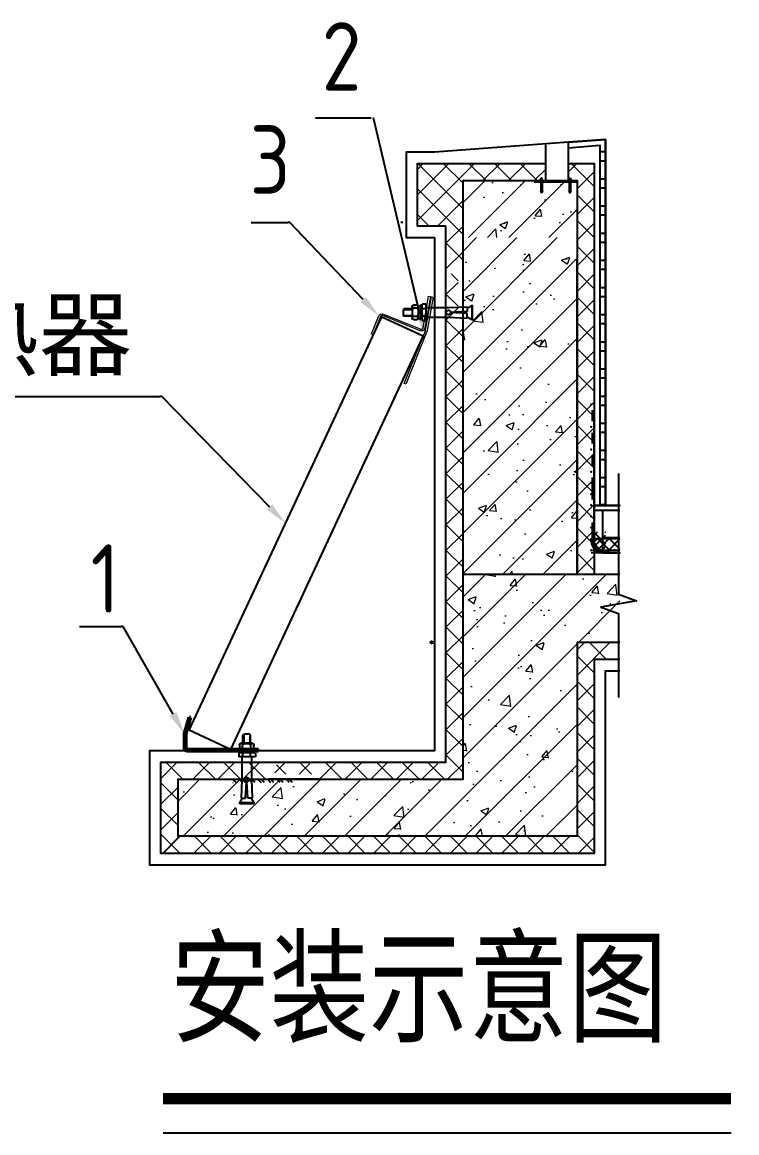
# Model space of a CAD drawing. Extents: x 27938 to 650306, y -92720 to 1524912.
# Drawn here: x 324428 to 330069, y 886667 to 895433 of the extents above; entities that cross this region are included whole.
import ezdxf

# ---------------------------------------------------------------- set-up
doc = ezdxf.new("R2010")
doc.units = 0
doc.header["$LTSCALE"] = 1000
doc.header["$MEASUREMENT"] = 0
doc.linetypes.add('ACAD_ISO02W100', pattern=[15, 12, -3])
for name, color, linetype, lineweight in [('2细实线', 3, 'Continuous', 13), ('PUB_HATCH', 8, 'Continuous', 9), ('文字层', 7, 'Continuous', 9), ('栏杆', 163, 'Continuous', 5)]:
    doc.layers.add(name, color=color, linetype=linetype, lineweight=lineweight)
for name, color, linetype in [('A-detl-FINISH', 1, 'Continuous'), ('A-detl-water-DASH', 210, 'Continuous'), ('A-detl-XH', 8, 'Continuous'), ('Defpoint', 7, 'Continuous'), ('DIM_SYMB', 3, 'Continuous'), ('HANDRAIL', 2, 'Continuous'), ('LWK-建筑-剖面-构件', 4, 'Continuous'), ('PJ', 4, 'Continuous'), ('SURFACE', 6, 'Continuous'), ('WALL_FNSH', 6, 'Continuous'), ('实线层', 7, 'Continuous'), ('底图', 7, 'Continuous'), ('粗实线', 7, 'Continuous'), ('面层', 11, 'Continuous')]:
    doc.layers.add(name, color=color, linetype=linetype)
doc.styles.add('_TWT_DIM', font='', dxfattribs={"width": 0.8, "height": 3.5})
doc.styles.get("Standard").update_dxf_attribs({"font": 'gbenor.shx', "bigfont": 'gbcbig.shx'})
doc.styles.get('_TWT_DIM').set_extended_font_data('FangSong_GB2312')
pattern_1 = [(45, (-3283105.68, -699375.97), (-159.099026, 159.099026), []), (50, (-3283105.7, -699375.97), (645.534164, -56.47692), [67.5, -742.5]), (355, (-3283105.7, -699376), (-124.8762, 676.97292), [54, -594]), (100.4514, (-3283051.9, -699380.7), (520.65844, 620.49559), [57.36617, -631.0279]), (46.1842, (-3283105.7, -699196), (960.51694, -148.96711), [101.25, -1113.75]), (96.6356, (-3283025.6, -699208.4), (841.19643, 876.70608), [86.04926, -946.5417]), (351.1842, (-3283105.7, -699196), (841.19575, 876.70674), [81, -891]), (21, (-3283015.7, -699240.97), (537.21635, -362.357), [67.5, -742.5]), (326, (-3283015.7, -699241), (218.9838, 652.63504), [54, -594]), (71.4514, (-3282970.9, -699271.16), (756.20037, 290.27745), [57.36617, -631.0279]), (37.5, (-3283105.68, -699375.97), (10.94387, 299.604468), [0, -586.8, 0, -603, 0, -596.25]), (7.5, (-3283105.68, -699375.97), (236.762584, 354.97054), [0, -343.8, 0, -573.3, 0, -227.25]), (327.5, (-3283306.38, -699375.97), (480.440193, -20.299385), [0, -225, 0, -702, 0, -931.5]), (317.5, (-3283396.4, -699375.97), (524.867552, 90.094484), [0, -292.5, 0, -466.2, 0, -661.5])]
pattern_2 = [(45, (-6657495.44, 537060.5), (-101.0278814, 101.0278814), []), (135, (-6657495.44, 537060.5), (-101.0278814, -101.0278814), [])]

# ---------------------------------------------------------------- blocks, each defined once
blk = doc.blocks.new('A$C58C7770C')
at = {"layer": '实线层', "color": 7, "const_width": 10}
blk.add_lwpolyline([(2057.34, 656.35), (2555.62, 656.35)], dxfattribs=at)
at = {"layer": '文字层', "color": 7, "linetype": 'ByBlock', "lineweight": -2}
blk.add_lwpolyline([(2057.34, 626.35), (2555.62, 626.35)], dxfattribs=at)
at = {"layer": '文字层', "color": 7, "lineweight": -2, "insert": (2063.56, 794.19), "char_height": 80, "width": 1028.2122, "attachment_point": 1, "style": '_TWT_DIM'}
blk.add_mtext('{\\fSimSun|b0|i0|c134|p2;安装示意图}', dxfattribs=at)
blk = doc.blocks.new('0HLS')
at = {"layer": 'PJ'}
for p, q in [((-4.1, -16.7), (4.1, -16.7)), ((-4.1, -17.9), (-4.1, -16.7)), ((-4.1, -17.9), (4.1, -17.9)), ((-2, -9.6), (-2.5, -10.1)), ((-2.5, -10.1), (-2.5, -13.5)), ((-2.5, -17.9), (-2.5, -55.4)), ((2, -9.6), (-2, -9.6)), ((2.5, -10.1), (2, -9.6)), ((2.1, -16.3), (2.1, -13.9)), ((2.5, -13.5), (2.5, -10.1)), ((2.5, -17.9), (2.5, -55.4)), ((4.1, -17.9), (4.1, -16.7)), ((-2.5, -55.4), (-3.3, -58.7)), ((-3.3, -58.7), (3.3, -58.7)), ((-3.3, -58.7), (-2.5, -59.6)), ((-0.4, -55.4), (-2.5, -55.4)), ((2.5, -59.6), (-2.5, -59.6)), ((-0.4, -41.2), (-0.4, -58.7)), ((-0.4, -41.2), (0.4, -41.2)), ((0.4, -41.2), (0.4, -58.7)), ((2.5, -55.4), (0.4, -55.4)), ((2.5, -55.4), (3.3, -58.7)), ((3.3, -58.7), (2.5, -59.6))]:
    blk.add_line(p, q, dxfattribs=at)
for points in [[(-4.2, -13.9, -0.080628), (-3.7, -13.6, -0.080628), (-3.1, -13.5, -0.081718), (-2.6, -13.6, -0.081718), (-2.1, -13.9)], [(-4.2, -16.3, 0.080628), (-3.7, -16.6, 0.080628), (-3.1, -16.7, 0.081718), (-2.6, -16.6, 0.081718), (-2.1, -16.3)], [(2.1, -13.9, 0.041091), (1.1, -13.6, 0.041091), (0, -13.5, 0.041091), (-1.1, -13.6, 0.041091), (-2.1, -13.9)], [(2.1, -16.3, -0.041091), (1.1, -16.6, -0.041091), (0, -16.7, -0.041091), (-1.1, -16.6, -0.041091), (-2.1, -16.3)], [(4.2, -13.9, 0.080628), (3.7, -13.6, 0.080628), (3.1, -13.5, 0.081718), (2.6, -13.6, 0.081718), (2.1, -13.9)]]:
    blk.add_lwpolyline(points, format="xyb", dxfattribs=at)
for points in [[(-4.2, -16.3), (-4.2, -13.9)], [(-3.1, -13.5), (3.1, -13.5)], [(4.2, -16.3), (4.2, -14.6), (4.2, -13.9)]]:
    blk.add_lwpolyline(points, dxfattribs=at)
for start, end in [(232.8745, 251.5613), (251.5613, 270.2481), (270.2481, 288.6868), (288.6868, 307.1255)]:
    blk.add_arc((3.1, -14.9), 1.73, start, end, dxfattribs=at)
blk = doc.blocks.new('0埋件')
at = {"layer": '栏杆'}
blk.add_lwpolyline([(-75, 0), (75, 0), (75, 5), (-75, 5)], close=True, dxfattribs=at)
blk.add_blockref('0HLS', (-50, 22.9), dxfattribs=at)
at = {"layer": '栏杆', "xscale": -1}
blk.add_blockref('0HLS', (50, 22.9), dxfattribs=at)
blk = doc.blocks.new('$LinePat$防水层1')
at = {"color": 0}
blk.add_solid([(150, 0), (450, 0), (150, -100), (450, -100)], dxfattribs=at)
at = {"layer": 'Defpoint'}
for p in [(0, 0), (600, 0)]:
    blk.add_point(p, dxfattribs=at)
blk = doc.blocks.new('3')
at = {"color": 7, "linetype": 'Continuous', "lineweight": 50}
for p, q in [((-1020.4, 442.4), (-1012.7, 471.1)), ((-1018, 441.7), (-1010.3, 470.5)), ((-1012.7, 471.1), (-1010.3, 470.5)), ((-1020.6, 441.4), (-1020.6, 415.3)), ((-1018.1, 441.4), (-1018.1, 415.3)), ((-890.6, 414.3), (-1017.1, 414.3)), ((-890.6, 411.8), (-1017.1, 411.8)), ((-890.6, 414.3), (-890.6, 411.8))]:
    blk.add_line(p, q, dxfattribs=at)
for centre, radius, start, end in [((-1017.1, 441.4), 3.5, 165, 180), ((-1017.1, 441.4), 1, 165, 180), ((-1017.1, 415.3), 3.5, 180, 270), ((-1017.1, 415.3), 1, 180, 270)]:
    blk.add_arc(centre, radius, start, end, dxfattribs=at)
blk = doc.blocks.new('1233')
for p, q in [((-156521.6, -71882.3), (-156526.6, -71882.3)), ((-156526.6, -71882.3), (-156526.6, -71904.3)), ((-156521.6, -71904.3), (-156526.6, -71904.3))]:
    blk.add_line(p, q)
at = {"lineweight": -3}
for p, q in [((-156521.6, -71882.3), (-156526.6, -71882.3)), ((-156526.6, -71888.8), (-156521.6, -71888.8)), ((-156519.6, -71885.8), (-156516.6, -71885.8)), ((-156516.6, -71886.8), (-156516.6, -71888.3)), ((-156516.6, -71888.8), (-156516.6, -71886.8)), ((-156516.6, -71886.8), (-156516.6, -71900.8)), ((-156516.6, -71888.3), (-156516.6, -71893.8)), ((-156515.1, -71884.3), (-156510.1, -71884.3)), ((-156515.1, -71888.3), (-156510.1, -71888.3)), ((-156510.1, -71884.3), (-156512.6, -71884.3)), ((-156508.6, -71886.8), (-156508.6, -71900.8)), ((-156496.6, -71889.8), (-156496.6, -71897.8)), ((-156526.6, -71898.8), (-156521.6, -71898.8)), ((-156519.6, -71894.3), (-156516.6, -71892.6)), ((-156519.6, -71895.3), (-156516.6, -71893.6)), ((-156516.6, -71901.8), (-156519.6, -71901.8)), ((-156516.6, -71900.8), (-156516.6, -71898.8)), ((-156516.6, -71900.8), (-156516.6, -71899.3)), ((-156515.1, -71899.3), (-156510.1, -71899.3)), ((-156510.1, -71903.3), (-156515.1, -71903.3)), ((-156510.1, -71903.3), (-156512.6, -71903.3)), ((-156508.6, -71898.8), (-156497.6, -71898.8))]:
    blk.add_line(p, q, dxfattribs=at)
at = {"linetype": 'ACAD_ISO02W100', "lineweight": -3}
blk.add_line((-156508.6, -71888.8), (-156497.6, -71888.8), dxfattribs=at)
at = {"lineweight": -3}
for centre, radius, start, end in [((-156514.6, -71886.3), 2.06, 194.0362, 255.9638), ((-156505.8, -71893.8), 10.8, 149.4898, 210.5102), ((-156510.6, -71886.3), 2.06, 284.0362, 75.9638), ((-156519.5, -71893.8), 10.8, 329.4898, 30.5102), ((-156514.6, -71901.3), 2.06, 104.0362, 165.9638), ((-156510.6, -71901.3), 2.06, 284.0362, 75.9638)]:
    blk.add_arc(centre, radius, start, end, dxfattribs=at)
at = {"layer": '粗实线', "lineweight": -3}
for p, q in [((-156588.6, -71902.8), (-156588.6, -71884.8)), ((-156587.8, -71884.4), (-156587.8, -71903.3)), ((-156581.6, -71888), (-156587.8, -71884.4)), ((-156581.6, -71886.5), (-156581.7, -71892.5)), ((-156581.6, -71886.5), (-156581.6, -71888)), ((-156519.6, -71883.8), (-156521.6, -71883.8)), ((-156519.6, -71883.8), (-156519.6, -71903.8)), ((-156516.6, -71886.8), (-156516.6, -71885.8)), ((-156496.6, -71889.8), (-156508.6, -71889.8)), ((-156497.6, -71888.8), (-156496.6, -71889.8)), ((-156581.6, -71899.7), (-156587.8, -71903.3)), ((-156581.6, -71901.2), (-156581.7, -71895.2)), ((-156581.6, -71901.2), (-156581.6, -71899.7)), ((-156521.6, -71903.8), (-156519.6, -71903.8)), ((-156516.6, -71900.8), (-156516.6, -71901.8)), ((-156496.6, -71897.8), (-156508.6, -71897.8)), ((-156497.6, -71898.8), (-156496.6, -71897.8))]:
    blk.add_line(p, q, dxfattribs=at)
at = {"layer": '粗实线', "linetype": 'ACAD_ISO02W100', "lineweight": -3}
for p, q in [((-156556.6, -71887.3), (-156581.6, -71886.5)), ((-156526.6, -71887.3), (-156556.6, -71887.3)), ((-156581.7, -71892.5), (-156559.6, -71893.7)), ((-156581.7, -71895.2), (-156559.6, -71894)), ((-156556.6, -71900.3), (-156581.6, -71901.2)), ((-156526.6, -71900.3), (-156556.6, -71900.3))]:
    blk.add_line(p, q, dxfattribs=at)
at = {"layer": '粗实线', "lineweight": 13}
for p, q in [((-156521.6, -71888.8), (-156526.6, -71888.8)), ((-156521.6, -71882.8), (-156521.6, -71904.8)), ((-156576.8, -71892.7), (-156576.8, -71894.9))]:
    blk.add_line(p, q, dxfattribs=at)
at = {"layer": '粗实线', "lineweight": -3}
for centre, radius, start, end in [((-156588.1, -71884.8), 0.5, 60, 180), ((-156556.6, -71893.8), 3, 183.1333, 176.8667), ((-156514.6, -71886.3), 2.06, 104.073, 165.927), ((-156510.6, -71886.3), 2.06, 345.9467, 75.9808), ((-156588.1, -71902.8), 0.5, 180, 300), ((-156514.6, -71901.3), 2.06, 194.073, 255.927), ((-156510.6, -71901.3), 2.06, 284.0192, 14.0533)]:
    blk.add_arc(centre, radius, start, end, dxfattribs=at)

msp = doc.modelspace()

# ---------------------------------------------------------------- hatches: boundary and pattern name
at = {"layer": 'A-detl-XH', "linetype": 'Continuous'}
h = msp.add_hatch(dxfattribs=at)
h.set_pattern_fill('ANSI32', color=256, scale=45, angle=315, style=0)
h.set_pattern_definition([(0, (-392689.77, 2488895.94), (5e-14, 214.3125), []), (0, (-392618.33, 2488824.5), (5e-14, 214.3125), [])])
h.paths.add_polyline_path([(328988.2, 891617.2), (329033.2, 891617.2), (329033.2, 894506.2), (328887, 894495.5), (328740.7, 894484.8), (328740.7, 894439.8), (328988.2, 894461.2)])
h = msp.add_hatch(dxfattribs=at)
h.set_pattern_fill('多孔材料', color=256, scale=22.5, style=0)
h.set_pattern_definition([(45, (-392622.27, 2488040.94), (-45.0000457, 45.0000457), []), (135, (-392622.27, 2488040.94), (-45.0000457, -45.0000457), [])])
h.paths.add_polyline_path([(328943.2, 891243.7), (329033.2, 891243.7), (329033.2, 891410.2), (328943.2, 891410.2)])
h = msp.add_hatch(dxfattribs=at)
h.set_pattern_fill('多孔材料', color=256, scale=22.5, style=0)
h.set_pattern_definition([(45, (-393459.57, 2488229.94), (-45.0000457, 45.0000457), []), (135, (-393459.57, 2488229.94), (-45.0000457, -45.0000457), [])])
h.paths.add_polyline_path([(329147.2, 891266.2), (329147.2, 891356.2), (328943.2, 891356.2), (328943.2, 891266.2)])
at = {"layer": 'LWK-建筑-剖面-构件'}
h = msp.add_hatch(dxfattribs=at)
h.set_pattern_fill('金属', color=8, scale=20.95632, angle=90, style=0)
h.set_pattern_definition([(135, (-9857673.09, 327147.604), (-37.04588995, -37.04588995), []), (135, (-9857673.09, 327172.3), (-37.04588995, -37.04588995), [])])
h.paths.add_polyline_path([(326582.9, 889457.2), (326582.9, 889431.1), (326092, 889431.1), (326092, 889457.2)])
at = {"layer": 'PUB_HATCH', "linetype": 'ByBlock'}
h = msp.add_hatch(dxfattribs=at)
h.set_pattern_fill('ANSI37', color=256, scale=90, style=0)
h.set_pattern_definition(pattern_2)
h.paths.add_polyline_path([(327548.2, 894317.2), (327548.2, 893822.2), (327773.2, 893822.2), (327773.2, 893490), (327908.2, 893490), (327908.2, 894182.2), (328560.7, 894182.2), (328560.7, 894317.2)])
h = msp.add_hatch(dxfattribs=at)
h.set_pattern_fill('ANSI37', color=256, scale=90, style=0)
h.set_pattern_definition(pattern_2)
h.paths.add_polyline_path([(328943.2, 891077.2), (328808.2, 891077.2), (328808.2, 894182.2), (328740.7, 894182.2), (328740.7, 894317.2), (328943.2, 894317.2)])
at = {"layer": 'PUB_HATCH'}
h = msp.add_hatch(dxfattribs=at)
h.set_pattern_fill('钢筋混凝土', color=256, scale=90, style=0)
h.set_pattern_definition([(45, (-322321.13, 792988.8), (-159.099026, 159.099026), []), (50, (-322321.13, 792988.8), (645.53416, -56.47692), [67.5, -742.5]), (355, (-322321.1, 792988.8), (-124.8762, 676.9729), [54, -594]), (100.4514, (-322267.33, 792984.1), (520.65844, 620.4956), [57.3662, -631.0279]), (46.1842, (-322321.1, 793168.8), (960.5169, -148.9671), [101.25, -1113.75]), (96.6356, (-322241.1, 793156.4), (841.1964, 876.7061), [86.0493, -946.5417]), (351.1842, (-322321.1, 793168.8), (841.1958, 876.7067), [81, -891]), (21, (-322231.13, 793123.8), (537.21635, -362.357), [67.5, -742.5]), (326, (-322231.1, 793123.8), (218.9838, 652.63504), [54, -594]), (71.4514, (-322186.36, 793093.6), (756.20037, 290.27745), [57.3662, -631.0279]), (37.5, (-322321.13, 792988.8), (10.94387, 299.60447), [0, -586.8, 0, -603, 0, -596.25]), (7.5, (-322321.13, 792988.8), (236.76258, 354.97054), [0, -343.8, 0, -573.3, 0, -227.25]), (327.5, (-322521.83, 792988.8), (480.44019, -20.299385), [0, -225, 0, -702, 0, -931.5]), (317.5, (-322611.83, 792988.8), (524.86755, 90.09448), [0, -292.5, 0, -466.2, 0, -661.5])])
h.paths.add_polyline_path([(328808.2, 893732.2), (328808.2, 894171), (328757.6, 894171), (328757.6, 894097.9), (328759.5, 894090.4), (328746.3, 894077.3), (328746.3, 894088.5), (328744.5, 894090.4), (328746.3, 894097.9), (328746.3, 894171), (328532.6, 894171), (328532.6, 894097.9), (328534.4, 894090.4), (328521.3, 894077.3), (328521.3, 894088.5), (328470.7, 894139.1), (328470.7, 894182.2), (328358.2, 894182.2), (328358.2, 893732.2)])
h.paths.add_polyline_path([(327908.2, 894182.2), (327908.2, 893732.2), (328358.2, 893732.2), (328358.2, 894182.2)])
at = {"layer": 'PUB_HATCH', "linetype": 'ByBlock'}
h = msp.add_hatch(dxfattribs=at)
h.set_pattern_fill('钢筋混凝土', color=256, scale=90, style=0)
h.set_pattern_definition(pattern_1)
h.paths.add_polyline_path([(328808.2, 891932.2), (327908.2, 891932.2), (327908.2, 893732.2), (328808.2, 893732.2)])
h = msp.add_hatch(dxfattribs=at)
h.set_pattern_fill('ANSI37', color=256, scale=90, style=0)
h.set_pattern_definition(pattern_2)
h.paths.add_polyline_path([(327868.9, 893446.9), (327868.9, 893040.5), (327908.2, 893040.5), (327908.2, 889457.2), (326780.5, 889457.2), (326780.5, 889497.7), (326419.2, 889497.7), (326441.9, 889592.2), (327773.2, 889592.2), (327773.2, 893446.9)])
h = msp.add_hatch(dxfattribs=at)
h.set_pattern_fill('钢筋混凝土', color=256, scale=90, style=0)
h.set_pattern_definition(pattern_1)
h.paths.add_polyline_path([(328808.2, 891932.2), (328358.2, 891932.2), (328358.2, 891077.2), (328808.2, 891077.2)])
h.paths.add_polyline_path([(328358.2, 891932.2), (327908.2, 891932.2), (327908.2, 891077.2), (328358.2, 891077.2)])
h = msp.add_hatch(dxfattribs=at)
h.set_pattern_fill('钢筋混凝土', color=256, scale=90, style=0)
h.set_pattern_definition([(45, (-6657495.44, 537060.5), (-159.099026, 159.099026), []), (50, (-6657495.44, 537060.5), (645.534164, -56.47692), [67.5, -742.5]), (355, (-6657495.44, 537060.5), (-124.8762, 676.97292), [54, -594]), (100.4514, (-6657441.64, 537055.8), (520.658444, 620.49559), [57.36617, -631.0279]), (46.1842, (-6657495.4, 537240.5), (960.51694, -148.96711), [101.25, -1113.75]), (96.6356, (-6657415.4, 537228.1), (841.19643, 876.70608), [86.04926, -946.5417]), (351.1842, (-6657495.4, 537240.5), (841.19575, 876.70674), [81, -891]), (21, (-6657405.44, 537195.5), (537.216347, -362.357), [67.5, -742.5]), (326, (-6657405.44, 537195.5), (218.9838, 652.63504), [54, -594]), (71.4514, (-6657360.67, 537165.3), (756.200366, 290.277447), [57.36617, -631.0279]), (37.5, (-6657495.44, 537060.5), (10.94387, 299.6044684), [0, -586.8, 0, -603, 0, -596.25]), (7.5, (-6657495.44, 537060.5), (236.762584, 354.97054), [0, -343.8, 0, -573.3, 0, -227.25]), (327.5, (-6657696.14, 537060.5), (480.4401926, -20.2993846), [0, -225, 0, -702, 0, -931.5]), (317.5, (-6657786.14, 537060.5), (524.867552, 90.094484), [0, -292.5, 0, -466.2, 0, -661.5])])
h.paths.add_polyline_path([(329147.2, 890537.2), (329147.2, 891077.2), (327908.2, 891077.2), (327908.2, 889457.2), (325658.2, 889457.2), (325658.2, 889007.2), (328808.2, 889007.2), (328808.2, 890537.2)])

# ---------------------------------------------------------------- linework, layer by layer
at = {"linetype": 'ByBlock', "lineweight": -2}
for p, q in [((326539.9, 893851.9), (326523.7, 893851.9)), ((327432.5, 893851.9), (327416.3, 893851.9))]:
    msp.add_line(p, q, dxfattribs=at)
for points in [[(326742.2, 894677.7), (327183.9, 894677.7)], [(327567.8, 893131.3), (327200.1, 894677.7)], [(326235.8, 893851.9), (326523.7, 893851.9)], [(327119.6, 893244.4), (326539.9, 893851.9)]]:
    msp.add_lwpolyline(points, dxfattribs=at)
at = {"color": 1}
for points in [[(327908.2, 891077.2), (327908.2, 894182.2), (328808.2, 894182.2), (328808.2, 891077.2), (328808.2, 893552.2)], [(329147.2, 890537.2), (328808.2, 890537.2), (328808.2, 889007.2), (325658.2, 889007.2), (325658.2, 889457.2), (327908.2, 889457.2), (327908.2, 891077.2), (329147.2, 891077.2)]]:
    msp.add_lwpolyline(points, dxfattribs=at)
at = {"linetype": 'Continuous', "lineweight": 0}
msp.add_lwpolyline([(327186.5, 892972.3), (327243.8, 893114.2, -0.414214), (327279, 893129.1), (327574.4, 893009.7, 0.476976), (327592.8, 893019.9), (327636.7, 893269.4), (327650, 893267), (327606.1, 893017.6, -0.476976), (327569.4, 892997.2), (327273.9, 893116.6, 0.414214), (327256.4, 893109.1), (327199, 892967.3)], format="xyb", close=True, dxfattribs=at)
msp.add_lwpolyline([(327611, 892996.1, 0.052408), (327612.5, 893001.1), (327658.9, 893264.4), (327672.2, 893262.1), (327625.7, 892998.5, -0.052408), (327623.6, 892991.3), (327456, 892576.2), (327443.4, 892581.3), (327611, 892996.1)], format="xyb", dxfattribs=at)
at = {"color": 5}
msp.add_circle((327659.3, 890537.5), 9.24, dxfattribs=at)
at = {"lineweight": 0}
for points in [[(327141.3, 893265.1), (327243.8, 893114.2), (327097.9, 893223.7)], [(327597, 893138.2), (327609.5, 892956.2), (327538.6, 893124.4)]]:
    msp.add_solid(points, dxfattribs=at)
at = {"layer": 'A-detl-FINISH', "linetype": 'Continuous'}
msp.add_line((329010.7, 891365.2), (329147.2, 891365.2), dxfattribs=at)
msp.add_lwpolyline([(328740.7, 894439.8), (328988.2, 894461.2), (328988.2, 891617.2)], dxfattribs=at)
msp.add_lwpolyline([(329147.2, 891356.2), (328943.2, 891356.2, 0.468629), (329010.7, 891266.2), (329010.7, 891581.2)], format="xyb", dxfattribs=at)
at = {"layer": 'A-detl-water-DASH', "linetype": 'Continuous'}
for p, q in [((328943.2, 891314.6), (328943.2, 892371)), ((329010.7, 891266.2), (329147.2, 891266.2))]:
    msp.add_line(p, q, dxfattribs=at)
msp.add_lwpolyline([(328920.7, 891356.2, 0.457422), (329010.7, 891243.7), (329147.2, 891243.7), (328920.7, 891243.7)], format="xyb", dxfattribs=at)
at = {"layer": 'DIM_SYMB', "color": 1, "lineweight": -2}
msp.add_lwpolyline([(329136.7, 891870.9), (329136.7, 890918.3), (329278.5, 890866.7), (328995, 890816.7), (329136.7, 890766.4), (329136.7, 890103.3)], dxfattribs=at)
at = {"layer": 'HANDRAIL'}
msp.add_lwpolyline([(328560.7, 894182.2), (328560.7, 894471.6)], dxfattribs=at)
at = {"layer": 'LWK-建筑-剖面-构件', "color": 0}
msp.add_line((326780.5, 889457.2), (326371.4, 889457.2), dxfattribs=at)
at = {"layer": 'PUB_HATCH', "linetype": 'ByBlock'}
for p, q in [((328808.2, 890479.6), (328865.8, 890537.2)), ((328808.2, 890277.6), (329067.9, 890537.2)), ((329040.5, 890402.2), (328905.5, 890537.2)), ((328943.2, 890297.4), (328808.2, 890432.4)), ((328943.2, 890095.4), (328808.2, 890230.4)), ((328808.2, 890075.5), (328943.2, 890210.5)), ((328943.2, 889893.3), (328808.2, 890028.3)), ((328808.2, 889873.5), (328943.2, 890008.5)), ((328943.2, 889691.3), (328808.2, 889826.3)), ((328808.2, 889671.4), (328943.2, 889806.4)), ((325523.2, 889463.1), (325652.3, 889592.2)), ((325696.4, 889457.2), (325561.4, 889592.2)), ((325774.3, 889457.2), (325909.3, 889592.2)), ((325953.4, 889457.2), (325818.4, 889592.2)), ((325971.8, 889457.2), (326106.8, 889592.2)), ((326151, 889457.2), (326016, 889592.2)), ((326169.4, 889457.2), (326304.4, 889592.2)), ((326348.5, 889457.2), (326213.5, 889592.2)), ((328943.2, 889489.2), (328808.2, 889624.2)), ((328808.2, 889469.3), (328943.2, 889604.3)), ((325658.2, 889293.4), (325523.2, 889428.4)), ((326371.4, 889457.2), (326371.4, 889457.3)), ((328943.2, 889287.2), (328808.2, 889422.2)), ((325523.2, 889261.1), (325658.2, 889396.1)), ((328808.2, 889267.3), (328943.2, 889402.3)), ((325658.2, 889091.3), (325523.2, 889226.3)), ((325523.2, 889059), (325658.2, 889194)), ((328943.2, 889085.1), (328808.2, 889220.1)), ((328808.2, 889065.2), (328943.2, 889200.2)), ((325675.3, 888872.2), (325523.2, 889024.3)), ((325783.6, 888875), (325918.6, 889010)), ((325920.4, 888875), (325785.4, 889010)), ((325985.7, 888875), (326120.7, 889010)), ((326122.5, 888875), (325987.5, 889010)), ((326190.5, 888872.2), (326325.5, 889007.2)), ((326327.3, 888872.2), (326192.3, 889007.2)), ((326392.6, 888872.2), (326527.6, 889007.2)), ((326529.4, 888872.2), (326394.4, 889007.2)), ((326594.6, 888872.2), (326729.6, 889007.2)), ((326731.4, 888872.2), (326596.4, 889007.2)), ((326796.7, 888872.2), (326931.7, 889007.2)), ((326933.5, 888872.2), (326798.5, 889007.2)), ((326998.8, 888872.2), (327133.8, 889007.2)), ((327135.5, 888872.2), (327000.5, 889007.2)), ((327200.8, 888872.2), (327335.8, 889007.2)), ((327337.6, 888872.2), (327202.6, 889007.2)), ((327402.9, 888872.2), (327537.9, 889007.2)), ((327539.6, 888872.2), (327404.6, 889007.2)), ((327604.9, 888872.2), (327739.9, 889007.2)), ((327741.7, 888872.2), (327606.7, 889007.2)), ((327807, 888872.2), (327942, 889007.2)), ((327943.8, 888872.2), (327808.8, 889007.2)), ((328009, 888872.2), (328144, 889007.2)), ((328145.8, 888872.2), (328010.8, 889007.2)), ((328211.1, 888872.2), (328346.1, 889007.2)), ((328347.9, 888872.2), (328212.9, 889007.2)), ((328413.1, 888872.2), (328548.1, 889007.2)), ((328549.9, 888872.2), (328414.9, 889007.2)), ((328615.2, 888872.2), (328750.2, 889007.2)), ((328752, 888872.2), (328617, 889007.2)), ((328943.2, 888883.1), (328808.2, 889018.1)), ((328817.3, 888872.2), (328943.2, 888998.2))]:
    msp.add_line(p, q, dxfattribs=at)
at = {"layer": 'SURFACE'}
msp.add_line((325538.5, 888872.2), (325673.5, 889007.2), dxfattribs=at)
for points in [[(329147.2, 890402.2), (328943.2, 890402.2), (328943.2, 888872.2), (325523.2, 888872.2), (325523.2, 889592.2), (327773.2, 889592.2), (327773.2, 893822.2), (327548.2, 893822.2), (327548.2, 894317.2), (328560.7, 894317.2)], [(328740.7, 894317.2), (328943.2, 894317.2), (328943.2, 891077.2)]]:
    msp.add_lwpolyline(points, dxfattribs=at)
at = {"layer": 'WALL_FNSH'}
msp.add_line((328943.2, 891581.2), (329147.2, 891581.2), dxfattribs=at)
msp.add_lwpolyline([(328943.2, 891617.2), (329147.2, 891617.2)], close=True, dxfattribs=at)
at = {"layer": '实线层', "color": 3, "lineweight": -2, "ltscale": 3}
msp.add_lwpolyline([(325746.6, 889845.6), (327268, 893108.3), (327594.3, 892956.2), (326072.9, 889693.5)], close=True, dxfattribs=at)
at = {"layer": '文字层', "color": 7, "linetype": 'ByBlock', "lineweight": -2}
for p, q in [((325529.6, 892479.1), (325513.4, 892479.1)), ((325224.9, 890662.4), (325208.7, 890662.4))]:
    msp.add_line(p, q, dxfattribs=at)
for points in [[(322981.1, 892479.1), (325513.4, 892479.1)], [(326381.6, 891605.8), (325529.6, 892479.1)], [(324879.9, 890662.4), (325208.7, 890662.4)], [(325620, 889971.7), (325224.9, 890662.4)]]:
    msp.add_lwpolyline(points, dxfattribs=at)
at = {"layer": '文字层', "color": 7, "lineweight": -2}
for points in [[(326403.1, 891626.8), (326507.3, 891477), (326360.1, 891584.9)], [(325646, 889986.6), (325709.4, 889815.5), (325594, 889956.8)]]:
    msp.add_solid(points, dxfattribs=at)
at = {"layer": '面层'}
msp.add_lwpolyline([(328740.7, 894182.2), (328740.7, 894484.8), (329033.2, 894506.2), (329033.2, 891617.2), (329033.2, 894506.2), (328740.7, 894484.8), (327683.2, 894407.2), (327458.2, 894407.2), (327458.2, 893732.2), (327683.2, 893732.2), (327683.2, 889682.2), (325883.2, 889682.2), (325433.2, 889682.2), (325433.2, 888782.2), (325883.2, 888782.2), (329033.2, 888782.2), (329033.2, 890312.2), (329147.2, 890312.2)], dxfattribs=at)

# ---------------------------------------------------------------- block references
at = {"color": 0, "lineweight": -3, "xscale": -5.940114367207961, "yscale": 5.940114367257075, "zscale": 5.940114367225644}
msp.add_blockref('1233', (-602171.4, 1320199.3), dxfattribs=at)
at = {"lineweight": 0, "xscale": 4.5, "yscale": 4.5, "zscale": 4.5}
msp.add_blockref('3', (330301.9, 887828.9), dxfattribs=at)
at = {"color": 0, "lineweight": -3, "xscale": -5.940114367207961, "yscale": 5.940114367257075, "zscale": 5.940114367225644, "rotation": 270}
msp.add_blockref('1233', (753257.8, 1819420.2), dxfattribs=at)
at = {"layer": 'A-detl-water-DASH', "linetype": 'Continuous', "xscale": 0.2950000000013097, "yscale": 0.225, "zscale": 0.225, "rotation": 90}
for p in [(328920.7, 892238.2), (328920.7, 892061.2), (328920.7, 891884.2), (328920.7, 891707.2), (328920.7, 891620.2), (328920.7, 891353.2), (328920.7, 891266.2)]:
    msp.add_blockref('$LinePat$防水层1', p, dxfattribs=at)
at = {"layer": 'A-detl-water-DASH', "linetype": 'Continuous', "xscale": 0.2252856862431769, "yscale": 0.225, "zscale": 0.225}
for p in [(328939.3, 891266.2), (328965.7, 891266.2)]:
    msp.add_blockref('$LinePat$防水层1', p, dxfattribs=at)
at = {"layer": 'HANDRAIL', "xscale": 2.25, "yscale": 2.25, "zscale": 2.25}
msp.add_blockref('0埋件', (328639.5, 894171), dxfattribs=at)
at = {"layer": '底图', "xscale": 9, "yscale": 9, "zscale": 9}
msp.add_blockref('A$C58C7770C', (307023.8, 881030.1), dxfattribs=at)

# ---------------------------------------------------------------- texts
at = {"layer": '2细实线', "color": 0, "char_height": 540, "width": 9056.481, "attachment_point": 1}
for s, insert in [('2', (326792.1, 895432.5)), ('3', (326223.7, 894618.2)), ('{\\fSimSun|b0|i0|c134|p2;集热器}', (323086.8, 893240.2)), ('1', (324968.3, 891311.9))]:
    msp.add_mtext(s, dxfattribs=dict(at, insert=insert))

doc.saveas('drawing.dxf')
